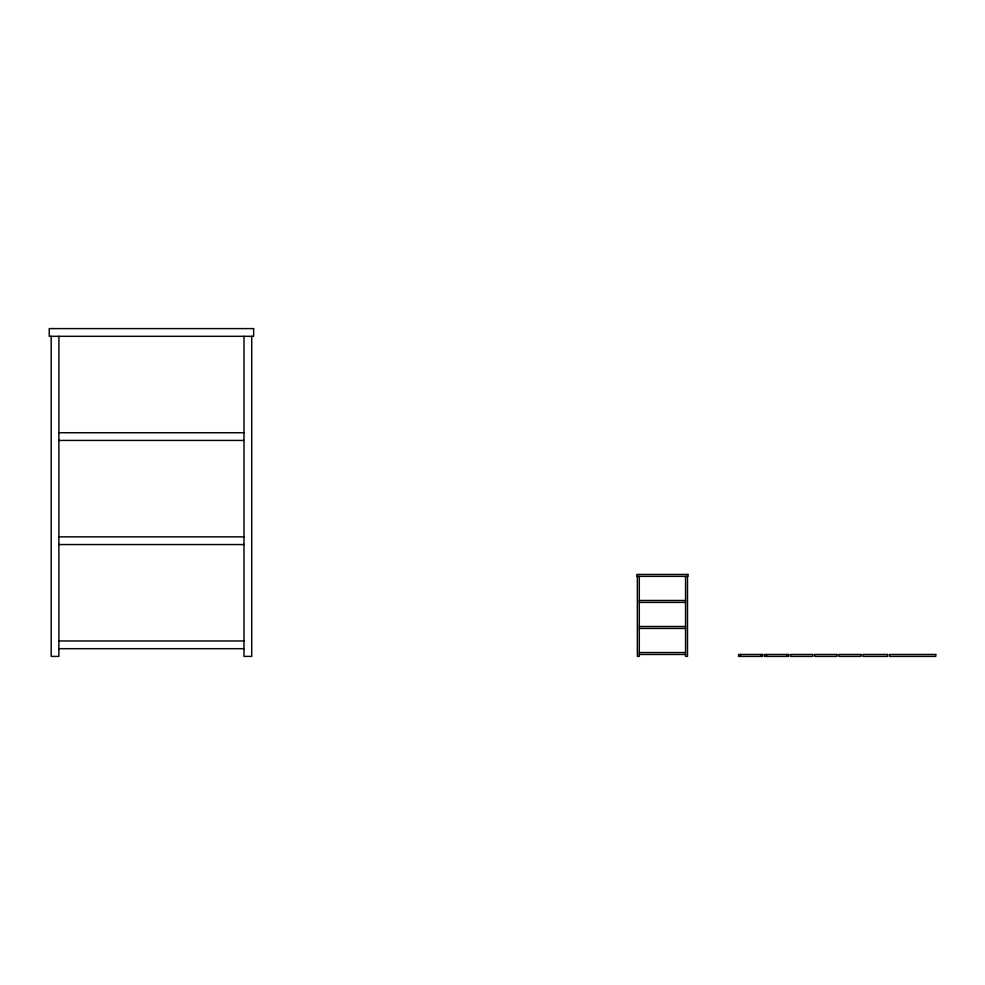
<?xml version="1.0" encoding="UTF-8"?>
<svg xmlns="http://www.w3.org/2000/svg" width="985" height="985" viewBox="0 0 985 985"><rect width="100%" height="100%" fill="white"/><g stroke="black" fill="none" stroke-linecap="round" stroke-linejoin="round"><path stroke-width="1.48" d="M58.891 432.723L243.997 432.723M58.891 440.443L243.997 440.443M58.891 536.85L243.997 536.85M58.891 544.557L243.997 544.557M639.29 600.481L685.56 600.481M639.29 602.414L685.56 602.414M639.29 626.509L685.56 626.509M639.29 628.442L685.56 628.442M58.891 640.976L243.997 640.976M58.891 648.684L243.997 648.684M639.29 652.538L685.56 652.538M639.29 654.471L685.56 654.471M786.793 654.471L786.793 656.404M766.552 654.471L766.552 656.404M760.765 654.471L760.765 656.404M740.523 654.471L740.523 656.404M687.493 576.373L687.493 656.404L685.56 656.404L685.56 576.373M639.29 576.373L639.29 656.404L637.357 656.404L637.357 576.373M251.717 336.316L251.717 656.404L243.997 656.404L243.997 336.316M58.891 336.316L58.891 656.404L51.183 656.404L51.183 336.316M253.637 328.596L49.25 328.596L49.25 336.316L253.637 336.316L253.637 328.596M687.973 574.452L636.876 574.452L636.876 576.373L687.973 576.373L687.973 574.452M762.698 654.471L738.59 654.471L738.59 656.404L762.698 656.404L762.698 654.471M788.726 654.471L764.619 654.471L764.619 656.404L788.726 656.404L788.726 654.471M812.822 654.471L790.647 654.471L790.647 656.404L812.822 656.404L812.822 654.471M836.93 654.471L814.755 654.471L814.755 656.404L836.93 656.404L836.93 654.471M861.025 654.471L838.863 654.471L838.863 656.404L861.025 656.404L861.025 654.471M887.547 654.471L862.958 654.471L862.958 656.404L887.547 656.404L887.547 654.471M935.75 654.471L889.467 654.471L889.467 656.404L935.75 656.404L935.75 654.471"/></g></svg>
